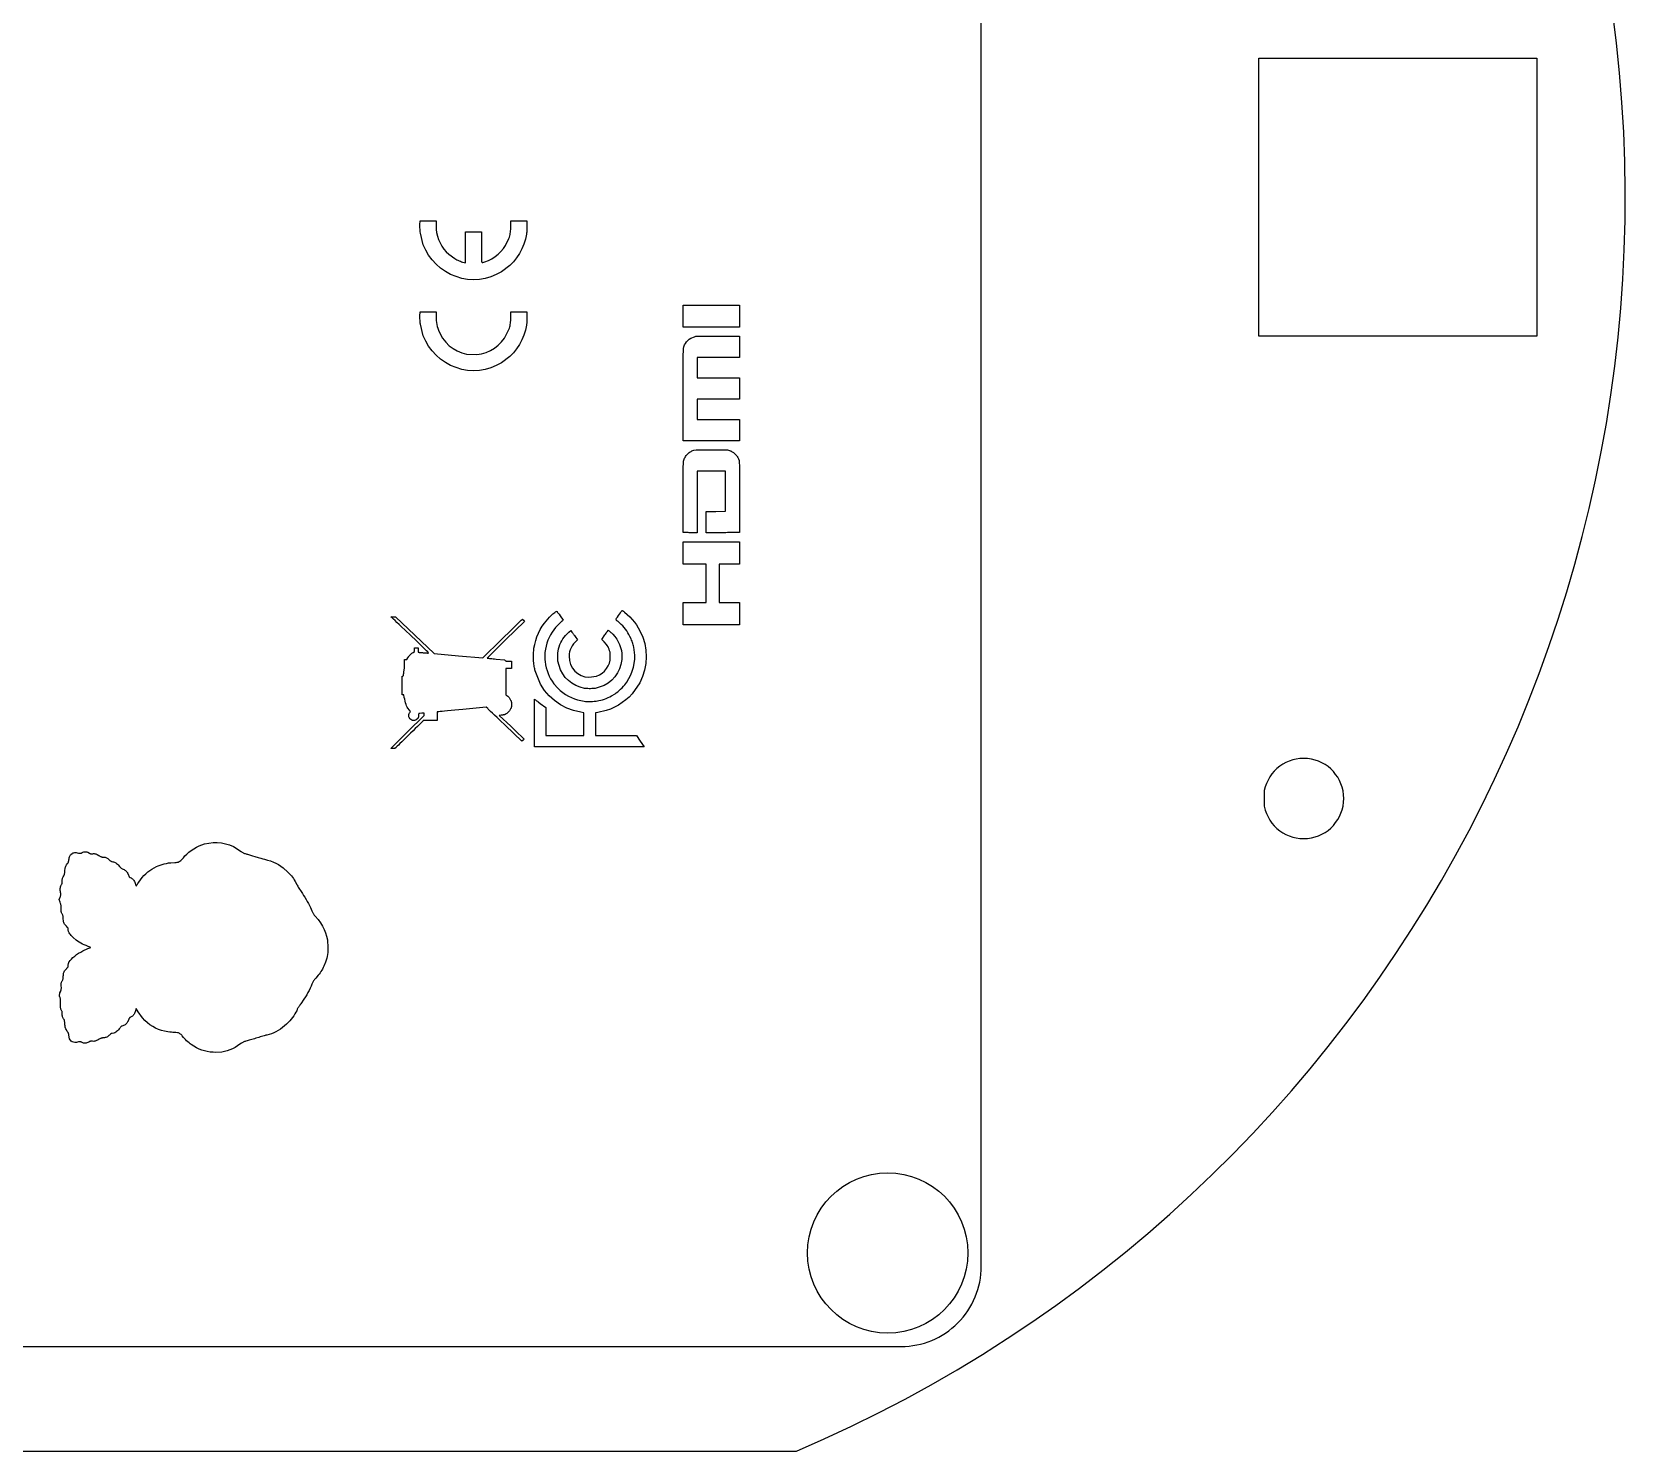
# Model space of a CAD drawing. Header units: millimetres. Extents: x -51 to 51, y -47 to 51.
# Drawn here: x -8.6 to 51, y -46.9 to 6.2 of the extents above; entities that cross this region are included whole.
import ezdxf

# ---------------------------------------------------------------- set-up
doc = ezdxf.new("R2010")
doc.units = ezdxf.units.MM
doc.layers.get('0').update_dxf_attribs({"linetype": 'CONTINUOUS'})

msp = doc.modelspace()

# ---------------------------------------------------------------- linework, layer by layer
msp.add_line((26.913, -40), (26.913, 39))
for points in [[(20, -46.915, 4.895741), (-20, -46.915)], [(-29.087, -40, 0.414214), (-26.087, -43), (23.913, -43, 0.414214), (26.913, -40), (26.913, 39, 0.414214), (23.913, 42), (-26.087, 42, 0.414214), (-29.087, 39)], [(37.5, -22.793, 10.146996), (37.5, -22.207)]]:
    msp.add_lwpolyline(points, format="xyb", close=True)
for points in [[(37.3, -5.2), (37.3, 5.2), (47.7, 5.2), (47.7, -5.2)], [(6.522, -1.058), (6.521, -1.097), (6.521, -1.132), (6.521, -1.165), (6.522, -1.195), (6.524, -1.224), (6.526, -1.25), (6.529, -1.276), (6.536, -1.324), (6.568, -1.461), (6.612, -1.591), (6.667, -1.715), (6.733, -1.833), (6.81, -1.944), (6.897, -2.047), (6.995, -2.141), (7.218, -2.304), (7.253, -2.323), (7.293, -2.344), (7.336, -2.364), (7.382, -2.384), (7.427, -2.402), (7.471, -2.419), (7.511, -2.433), (7.573, -2.449), (7.621, -2.457), (7.621, -1.296), (8.216, -1.296), (8.216, -1.875), (8.216, -2.071), (8.216, -2.218), (8.217, -2.324), (8.222, -2.394), (8.231, -2.435), (8.246, -2.452), (8.268, -2.452), (8.341, -2.427), (8.477, -2.374), (8.606, -2.308), (8.727, -2.23), (8.84, -2.14), (8.943, -2.04), (9.035, -1.929), (9.116, -1.81), (9.241, -1.549), (9.259, -1.498), (9.273, -1.451), (9.285, -1.406), (9.294, -1.362), (9.301, -1.317), (9.306, -1.269), (9.309, -1.217), (9.312, -1.092), (9.312, -0.892), (9.913, -0.892), (9.913, -1.102), (9.913, -1.141), (9.912, -1.18), (9.911, -1.218), (9.91, -1.255), (9.908, -1.289), (9.907, -1.32), (9.905, -1.347), (9.9, -1.386), (9.86, -1.577), (9.803, -1.761), (9.728, -1.939), (9.637, -2.109), (9.53, -2.27), (9.409, -2.42), (9.274, -2.558), (8.967, -2.793), (8.769, -2.901), (8.564, -2.985), (8.352, -3.045), (8.136, -3.081), (7.917, -3.093), (7.698, -3.081), (7.482, -3.044), (7.061, -2.898), (6.864, -2.789), (6.681, -2.661), (6.516, -2.515), (6.367, -2.352), (6.238, -2.175), (6.128, -1.984), (6.039, -1.783), (5.931, -1.351), (5.926, -1.307), (5.921, -1.257), (5.918, -1.204), (5.915, -1.149), (5.914, -1.096), (5.914, -1.046), (5.914, -1), (5.919, -0.933), (5.927, -0.892), (6.525, -0.892)], [(15.763, -4.871), (15.763, -4.05), (17.868, -4.05), (17.868, -4.871)], [(6.681, -6.067), (6.516, -5.92), (6.367, -5.758), (6.238, -5.58), (6.128, -5.39), (6.039, -5.188), (5.931, -4.757), (5.926, -4.712), (5.921, -4.662), (5.918, -4.609), (5.915, -4.555), (5.914, -4.501), (5.914, -4.451), (5.914, -4.406), (5.919, -4.339), (5.927, -4.297), (6.525, -4.297), (6.522, -4.463), (6.522, -4.545), (6.525, -4.622), (6.533, -4.696), (6.544, -4.768), (6.559, -4.839), (6.579, -4.908), (6.603, -4.977), (6.666, -5.118), (6.763, -5.283), (6.878, -5.431), (7.009, -5.56), (7.154, -5.67), (7.312, -5.759), (7.481, -5.827), (7.66, -5.872), (8.039, -5.891), (8.215, -5.865), (8.385, -5.816), (8.547, -5.746), (8.699, -5.655), (8.84, -5.545), (8.966, -5.419), (9.076, -5.278), (9.241, -4.955), (9.259, -4.903), (9.273, -4.856), (9.285, -4.812), (9.294, -4.768), (9.301, -4.723), (9.306, -4.675), (9.309, -4.622), (9.312, -4.497), (9.312, -4.297), (9.913, -4.297), (9.913, -4.507), (9.913, -4.546), (9.912, -4.586), (9.911, -4.624), (9.91, -4.661), (9.908, -4.695), (9.907, -4.726), (9.905, -4.753), (9.9, -4.792), (9.86, -4.982), (9.803, -5.167), (9.728, -5.345), (9.637, -5.515), (9.53, -5.675), (9.409, -5.825), (9.274, -5.963), (8.967, -6.199), (8.769, -6.307), (8.564, -6.39), (8.352, -6.45), (8.136, -6.487), (7.917, -6.499), (7.698, -6.486), (7.482, -6.45), (7.061, -6.303), (6.864, -6.195)], [(17.871, -6.004), (17.078, -6.006), (16.286, -6.007), (16.286, -6.763), (17.078, -6.764), (17.871, -6.766), (17.873, -7.162), (17.874, -7.558), (17.082, -7.559), (16.289, -7.561), (16.287, -7.94), (16.286, -8.32), (17.874, -8.32), (17.873, -8.718), (17.871, -9.118), (16.817, -9.12), (15.763, -9.121), (15.763, -7.417), (15.763, -7.06), (15.763, -6.744), (15.764, -6.468), (15.764, -6.233), (15.765, -6.038), (15.766, -5.885), (15.767, -5.773), (15.769, -5.672), (15.785, -5.601), (15.81, -5.535), (15.843, -5.473), (15.884, -5.416), (15.932, -5.364), (15.986, -5.318), (16.046, -5.28), (16.183, -5.225), (16.237, -5.21), (17.871, -5.21)], [(16.107, -12.557), (16.076, -12.557), (16.045, -12.557), (16.013, -12.556), (15.981, -12.556), (15.951, -12.555), (15.922, -12.554), (15.874, -12.553), (15.763, -12.549), (15.763, -11.253), (15.763, -10.98), (15.763, -10.738), (15.764, -10.527), (15.764, -10.348), (15.765, -10.199), (15.766, -10.082), (15.767, -9.996), (15.77, -9.915), (15.777, -9.879), (15.787, -9.842), (15.8, -9.807), (15.815, -9.772), (15.832, -9.739), (15.852, -9.706), (15.875, -9.674), (15.928, -9.614), (15.958, -9.586), (15.989, -9.56), (16.022, -9.537), (16.055, -9.517), (16.09, -9.499), (16.126, -9.485), (16.163, -9.473), (16.241, -9.457), (16.259, -9.455), (16.289, -9.454), (16.331, -9.453), (16.386, -9.452), (16.453, -9.452), (16.532, -9.451), (16.625, -9.451), (16.851, -9.452), (17.016, -9.452), (17.145, -9.453), (17.243, -9.453), (17.315, -9.454), (17.365, -9.456), (17.4, -9.458), (17.424, -9.46), (17.458, -9.468), (17.489, -9.478), (17.519, -9.488), (17.546, -9.5), (17.573, -9.513), (17.598, -9.527), (17.623, -9.544), (17.647, -9.562), (17.696, -9.605), (17.72, -9.629), (17.742, -9.655), (17.763, -9.681), (17.782, -9.709), (17.8, -9.738), (17.816, -9.767), (17.83, -9.798), (17.853, -9.86), (17.856, -9.876), (17.859, -9.903), (17.861, -9.953), (17.862, -10.033), (17.863, -10.153), (17.864, -10.323), (17.865, -10.552), (17.866, -11.224), (17.868, -12.549), (17.605, -12.553), (17.552, -12.554), (17.491, -12.554), (17.423, -12.555), (17.351, -12.556), (17.276, -12.556), (17.199, -12.557), (17.124, -12.557), (16.982, -12.557), (16.622, -12.557), (16.623, -12.158), (16.625, -11.759), (16.984, -11.758), (17.345, -11.756), (17.345, -10.251), (16.286, -10.251), (16.286, -12.557), (16.135, -12.557)], [(17.868, -12.9), (17.868, -13.739), (17.112, -13.739), (17.112, -15.173), (17.868, -15.173), (17.868, -16), (15.763, -16), (15.763, -15.173), (16.622, -15.173), (16.622, -13.739), (15.763, -13.739), (15.763, -12.9)], [(11.93, -19.274), (11.662, -19.213), (11.407, -19.119), (11.169, -18.993), (10.949, -18.839), (10.751, -18.658), (10.576, -18.454), (10.428, -18.228), (10.223, -17.721), (10.215, -17.688), (10.206, -17.651), (10.198, -17.611), (10.191, -17.568), (10.183, -17.524), (10.176, -17.479), (10.17, -17.434), (10.159, -17.346), (10.157, -17.313), (10.156, -17.267), (10.157, -17.213), (10.158, -17.153), (10.161, -17.091), (10.165, -17.029), (10.169, -16.97), (10.179, -16.878), (10.206, -16.733), (10.244, -16.59), (10.291, -16.45), (10.348, -16.314), (10.413, -16.183), (10.488, -16.057), (10.572, -15.936), (10.763, -15.713), (10.804, -15.672), (10.845, -15.633), (10.884, -15.598), (10.921, -15.566), (10.954, -15.539), (10.983, -15.518), (11.006, -15.503), (11.031, -15.496), (11.034, -15.5), (11.042, -15.509), (11.052, -15.523), (11.065, -15.54), (11.08, -15.561), (11.098, -15.584), (11.117, -15.61), (11.158, -15.666), (11.276, -15.826), (11.231, -15.863), (11.221, -15.871), (11.208, -15.883), (11.192, -15.897), (11.174, -15.914), (11.154, -15.933), (11.133, -15.953), (11.111, -15.974), (11.067, -16.018), (10.99, -16.101), (10.919, -16.188), (10.854, -16.28), (10.796, -16.375), (10.745, -16.475), (10.7, -16.58), (10.662, -16.688), (10.605, -16.918), (10.597, -16.971), (10.591, -17.033), (10.588, -17.1), (10.586, -17.17), (10.587, -17.241), (10.59, -17.312), (10.595, -17.379), (10.611, -17.497), (10.637, -17.609), (10.669, -17.718), (10.707, -17.823), (10.752, -17.924), (10.803, -18.022), (10.861, -18.115), (10.924, -18.205), (11.071, -18.374), (11.163, -18.459), (11.259, -18.537), (11.361, -18.607), (11.467, -18.67), (11.578, -18.725), (11.692, -18.771), (11.81, -18.81), (12.055, -18.861), (12.105, -18.866), (12.164, -18.869), (12.229, -18.869), (12.298, -18.868), (12.367, -18.866), (12.436, -18.861), (12.5, -18.855), (12.607, -18.839), (12.678, -18.823), (12.748, -18.803), (12.818, -18.78), (12.886, -18.755), (12.953, -18.726), (13.019, -18.695), (13.084, -18.661), (13.211, -18.585), (13.259, -18.55), (13.311, -18.509), (13.366, -18.461), (13.421, -18.41), (13.476, -18.356), (13.528, -18.301), (13.575, -18.247), (13.652, -18.147), (13.734, -18.015), (13.803, -17.878), (13.859, -17.736), (13.902, -17.591), (13.931, -17.444), (13.947, -17.294), (13.949, -17.143), (13.913, -16.841), (13.902, -16.793), (13.891, -16.748), (13.879, -16.705), (13.865, -16.663), (13.85, -16.62), (13.833, -16.577), (13.814, -16.533), (13.768, -16.436), (13.731, -16.366), (13.691, -16.297), (13.648, -16.231), (13.601, -16.167), (13.552, -16.105), (13.499, -16.046), (13.443, -15.989), (13.324, -15.883), (13.309, -15.871), (13.296, -15.859), (13.283, -15.848), (13.272, -15.838), (13.262, -15.829), (13.254, -15.821), (13.248, -15.814), (13.243, -15.806), (13.251, -15.79), (13.271, -15.757), (13.301, -15.711), (13.337, -15.658), (13.375, -15.604), (13.412, -15.552), (13.444, -15.509), (13.479, -15.468), (13.482, -15.469), (13.487, -15.471), (13.494, -15.476), (13.502, -15.481), (13.512, -15.488), (13.523, -15.496), (13.535, -15.505), (13.56, -15.525), (13.665, -15.613), (13.762, -15.705), (13.852, -15.8), (13.935, -15.9), (14.01, -16.003), (14.08, -16.111), (14.142, -16.223), (14.248, -16.463), (14.322, -16.706), (14.365, -16.953), (14.378, -17.203), (14.362, -17.453), (14.315, -17.698), (14.241, -17.938), (14.138, -18.168), (13.85, -18.589), (13.738, -18.706), (13.614, -18.815), (13.481, -18.915), (13.34, -19.005), (13.193, -19.085), (13.041, -19.153), (12.886, -19.209), (12.574, -19.279), (12.477, -19.292), (12.477, -20.144), (13.245, -20.146), (14.012, -20.149), (14.156, -20.361), (14.3, -20.572), (10.195, -20.572), (10.195, -19.678), (10.195, -19.518), (10.195, -19.367), (10.196, -19.228), (10.196, -19.104), (10.197, -18.996), (10.198, -18.907), (10.198, -18.841), (10.2, -18.785), (10.205, -18.787), (10.216, -18.795), (10.232, -18.806), (10.253, -18.822), (10.279, -18.841), (10.309, -18.862), (10.342, -18.887), (10.415, -18.941), (10.624, -19.097), (10.624, -20.144), (12.049, -20.144), (12.049, -19.292)], [(8.559, -19.243), (8.505, -19.192), (8.468, -19.157), (8.448, -19.138), (8.397, -19.088), (7.523, -19.17), (7.216, -19.198), (7.076, -19.211), (6.95, -19.223), (6.838, -19.234), (6.745, -19.243), (6.673, -19.25), (6.624, -19.254), (6.601, -19.257), (6.555, -19.263), (6.555, -19.585), (6.315, -19.585), (6.21, -19.584), (6.17, -19.584), (6.138, -19.583), (6.113, -19.582), (6.094, -19.58), (6.081, -19.578), (6.073, -19.576), (6.07, -19.573), (6.037, -19.6), (5.999, -19.634), (5.949, -19.681), (5.889, -19.739), (5.819, -19.807), (5.74, -19.883), (5.656, -19.965), (5.566, -20.053), (5.389, -20.227), (5.308, -20.307), (5.233, -20.38), (5.167, -20.445), (5.111, -20.5), (5.066, -20.543), (5.035, -20.573), (5.018, -20.589), (4.971, -20.631), (4.897, -20.628), (4.822, -20.625), (5.447, -20.011), (6.073, -19.397), (6.073, -19.307), (5.981, -19.314), (5.914, -19.319), (5.893, -19.322), (5.878, -19.326), (5.869, -19.332), (5.864, -19.342), (5.861, -19.355), (5.861, -19.373), (5.861, -19.396), (5.86, -19.429), (5.859, -19.442), (5.857, -19.453), (5.854, -19.463), (5.851, -19.473), (5.846, -19.483), (5.84, -19.493), (5.832, -19.504), (5.778, -19.557), (5.745, -19.573), (5.711, -19.582), (5.676, -19.585), (5.64, -19.58), (5.606, -19.569), (5.574, -19.55), (5.545, -19.525), (5.509, -19.471), (5.499, -19.442), (5.494, -19.412), (5.494, -19.383), (5.498, -19.353), (5.508, -19.324), (5.523, -19.297), (5.543, -19.272), (5.563, -19.251), (5.517, -19.199), (5.464, -19.126), (5.439, -19.081), (5.416, -19.032), (5.395, -18.978), (5.375, -18.919), (5.357, -18.857), (5.342, -18.79), (5.328, -18.72), (5.311, -18.619), (5.245, -18.619), (5.245, -17.919), (5.269, -17.919), (5.281, -17.917), (5.285, -17.916), (5.289, -17.913), (5.291, -17.909), (5.294, -17.903), (5.295, -17.896), (5.297, -17.887), (5.299, -17.876), (5.302, -17.854), (5.304, -17.839), (5.306, -17.822), (5.309, -17.802), (5.311, -17.782), (5.314, -17.76), (5.317, -17.738), (5.32, -17.716), (5.327, -17.662), (5.33, -17.634), (5.332, -17.605), (5.333, -17.575), (5.334, -17.545), (5.335, -17.513), (5.335, -17.481), (5.335, -17.448), (5.332, -17.297), (5.428, -17.297), (5.46, -17.238), (5.495, -17.184), (5.516, -17.158), (5.538, -17.132), (5.561, -17.107), (5.585, -17.085), (5.608, -17.065), (5.632, -17.048), (5.654, -17.035), (5.708, -17.007), (5.708, -16.864), (5.846, -16.864), (5.846, -16.947), (5.847, -16.979), (5.847, -16.993), (5.848, -17.004), (5.85, -17.014), (5.851, -17.021), (5.853, -17.027), (5.855, -17.03), (5.857, -17.031), (5.871, -17.032), (5.886, -17.033), (5.904, -17.035), (5.926, -17.037), (5.951, -17.039), (5.978, -17.041), (6.007, -17.044), (6.038, -17.047), (6.099, -17.052), (6.128, -17.054), (6.154, -17.056), (6.178, -17.057), (6.198, -17.058), (6.215, -17.059), (6.227, -17.059), (6.234, -17.059), (6.227, -17.04), (6.203, -17.013), (6.161, -16.97), (6.099, -16.908), (6.014, -16.825), (5.901, -16.717), (5.759, -16.582), (5.584, -16.415), (5.347, -16.19), (5.239, -16.087), (5.141, -15.994), (5.055, -15.912), (4.982, -15.843), (4.926, -15.79), (4.888, -15.754), (4.869, -15.737), (4.828, -15.699), (4.913, -15.702), (4.997, -15.705), (5.722, -16.393), (6.447, -17.081), (7.354, -17.16), (8.262, -17.238), (8.286, -17.216), (8.339, -17.164), (8.396, -17.108), (8.47, -17.036), (8.559, -16.948), (8.662, -16.848), (8.775, -16.737), (8.897, -16.617), (9.025, -16.491), (9.274, -16.247), (9.386, -16.138), (9.486, -16.04), (9.573, -15.955), (9.644, -15.885), (9.698, -15.833), (9.733, -15.801), (9.745, -15.79), (9.749, -15.793), (9.752, -15.796), (9.757, -15.8), (9.761, -15.805), (9.767, -15.811), (9.773, -15.817), (9.779, -15.824), (9.785, -15.831), (9.821, -15.873), (9.123, -16.557), (8.881, -16.796), (8.773, -16.903), (8.676, -16.999), (8.593, -17.083), (8.525, -17.151), (8.474, -17.203), (8.443, -17.236), (8.433, -17.248), (8.456, -17.252), (8.481, -17.255), (8.513, -17.259), (8.553, -17.263), (8.598, -17.267), (8.649, -17.272), (8.703, -17.277), (8.76, -17.282), (9.08, -17.307), (9.107, -17.337), (9.123, -17.352), (9.13, -17.358), (9.139, -17.361), (9.15, -17.364), (9.164, -17.365), (9.183, -17.366), (9.207, -17.366), (9.238, -17.366), (9.341, -17.366), (9.341, -17.633), (9.125, -17.633), (9.125, -18.618), (9.167, -18.647), (9.205, -18.677), (9.222, -18.693), (9.238, -18.71), (9.254, -18.728), (9.268, -18.748), (9.281, -18.769), (9.294, -18.792), (9.306, -18.816), (9.321, -18.85), (9.327, -18.864), (9.33, -18.879), (9.333, -18.894), (9.335, -18.911), (9.336, -18.931), (9.336, -18.954), (9.336, -18.983), (9.336, -19.037), (9.335, -19.057), (9.333, -19.074), (9.33, -19.089), (9.326, -19.103), (9.321, -19.117), (9.314, -19.133), (9.305, -19.151), (9.267, -19.215), (9.245, -19.243), (9.22, -19.27), (9.194, -19.294), (9.165, -19.316), (9.135, -19.335), (9.104, -19.352), (9.072, -19.365), (9.053, -19.37), (9.041, -19.373), (9.028, -19.376), (9.015, -19.378), (9, -19.38), (8.986, -19.382), (8.971, -19.384), (8.957, -19.386), (8.883, -19.393), (9.309, -19.797), (9.46, -19.94), (9.529, -20.006), (9.592, -20.066), (9.695, -20.164), (9.732, -20.2), (9.758, -20.225), (9.772, -20.239), (9.808, -20.275), (9.769, -20.316), (9.728, -20.355), (9.114, -19.771), (8.897, -19.565), (8.798, -19.471), (8.707, -19.385), (8.626, -19.308)], [(11.631, -16.317), (11.645, -16.336), (11.66, -16.357), (11.675, -16.379), (11.692, -16.401), (11.724, -16.445), (11.808, -16.56), (11.716, -16.653), (11.659, -16.718), (11.61, -16.787), (11.569, -16.859), (11.536, -16.934), (11.513, -17.012), (11.498, -17.092), (11.491, -17.174), (11.506, -17.34), (11.551, -17.488), (11.621, -17.619), (11.712, -17.732), (11.822, -17.826), (11.947, -17.897), (12.083, -17.944), (12.227, -17.965), (12.524, -17.922), (12.634, -17.874), (12.734, -17.809), (12.822, -17.731), (12.898, -17.64), (12.959, -17.54), (13.004, -17.432), (13.033, -17.319), (13.035, -17.084), (13.024, -17.025), (13.011, -16.97), (12.994, -16.919), (12.973, -16.87), (12.949, -16.823), (12.921, -16.777), (12.888, -16.733), (12.808, -16.643), (12.715, -16.55), (12.833, -16.381), (12.854, -16.35), (12.874, -16.321), (12.893, -16.295), (12.91, -16.271), (12.925, -16.25), (12.937, -16.232), (12.946, -16.219), (12.955, -16.207), (12.96, -16.208), (12.971, -16.214), (12.987, -16.226), (13.007, -16.242), (13.03, -16.261), (13.055, -16.284), (13.081, -16.308), (13.133, -16.358), (13.209, -16.444), (13.276, -16.537), (13.333, -16.636), (13.382, -16.741), (13.42, -16.85), (13.448, -16.963), (13.465, -17.076), (13.465, -17.305), (13.434, -17.482), (13.378, -17.649), (13.301, -17.805), (13.203, -17.946), (13.086, -18.072), (12.952, -18.18), (12.802, -18.268), (12.465, -18.379), (12.429, -18.384), (12.386, -18.388), (12.34, -18.39), (12.291, -18.392), (12.241, -18.392), (12.192, -18.39), (12.146, -18.388), (12.07, -18.379), (11.902, -18.337), (11.744, -18.273), (11.599, -18.19), (11.467, -18.088), (11.352, -17.97), (11.253, -17.838), (11.172, -17.692), (11.074, -17.367), (11.069, -17.325), (11.066, -17.275), (11.066, -17.221), (11.067, -17.164), (11.071, -17.105), (11.076, -17.048), (11.082, -16.993), (11.099, -16.902), (11.123, -16.821), (11.152, -16.743), (11.185, -16.668), (11.223, -16.596), (11.265, -16.527), (11.312, -16.461), (11.364, -16.398), (11.48, -16.283), (11.558, -16.215), (11.599, -16.272), (11.607, -16.284)], [(-7.429, -29.191), (-7.428, -29.143), (-7.427, -29.105), (-7.423, -29.07), (-7.417, -29.037), (-7.408, -29.007), (-7.396, -28.979), (-7.38, -28.951), (-7.361, -28.924), (-7.31, -28.868), (-7.292, -28.85), (-7.277, -28.835), (-7.266, -28.821), (-7.257, -28.807), (-7.251, -28.794), (-7.246, -28.78), (-7.244, -28.765), (-7.242, -28.728), (-7.242, -28.709), (-7.24, -28.691), (-7.237, -28.675), (-7.232, -28.659), (-7.225, -28.643), (-7.216, -28.626), (-7.204, -28.607), (-7.171, -28.563), (-7.122, -28.506), (-7.066, -28.45), (-7.003, -28.395), (-6.933, -28.342), (-6.858, -28.291), (-6.778, -28.243), (-6.694, -28.198), (-6.513, -28.117), (-6.397, -28.072), (-6.503, -28.033), (-6.576, -28.005), (-6.645, -27.975), (-6.711, -27.944), (-6.774, -27.91), (-6.835, -27.874), (-6.893, -27.835), (-6.948, -27.794), (-7.055, -27.704), (-7.098, -27.663), (-7.134, -27.625), (-7.165, -27.591), (-7.19, -27.559), (-7.21, -27.528), (-7.224, -27.5), (-7.234, -27.472), (-7.242, -27.418), (-7.243, -27.4), (-7.244, -27.383), (-7.247, -27.368), (-7.251, -27.355), (-7.258, -27.342), (-7.267, -27.328), (-7.278, -27.314), (-7.31, -27.282), (-7.337, -27.253), (-7.361, -27.226), (-7.38, -27.198), (-7.396, -27.171), (-7.408, -27.142), (-7.417, -27.112), (-7.423, -27.079), (-7.428, -27.005), (-7.428, -26.98), (-7.429, -26.957), (-7.432, -26.936), (-7.435, -26.916), (-7.439, -26.897), (-7.445, -26.878), (-7.452, -26.859), (-7.47, -26.819), (-7.481, -26.797), (-7.49, -26.777), (-7.497, -26.758), (-7.503, -26.739), (-7.506, -26.72), (-7.508, -26.698), (-7.509, -26.674), (-7.509, -26.613), (-7.509, -26.582), (-7.509, -26.554), (-7.51, -26.528), (-7.513, -26.504), (-7.517, -26.48), (-7.522, -26.457), (-7.528, -26.433), (-7.546, -26.382), (-7.585, -26.276), (-7.548, -26.186), (-7.538, -26.162), (-7.53, -26.14), (-7.525, -26.122), (-7.521, -26.105), (-7.52, -26.09), (-7.52, -26.074), (-7.522, -26.057), (-7.531, -26.018), (-7.538, -25.981), (-7.543, -25.944), (-7.544, -25.907), (-7.543, -25.87), (-7.538, -25.834), (-7.531, -25.8), (-7.522, -25.769), (-7.495, -25.717), (-7.487, -25.705), (-7.48, -25.694), (-7.475, -25.683), (-7.471, -25.672), (-7.468, -25.661), (-7.466, -25.65), (-7.466, -25.639), (-7.468, -25.614), (-7.471, -25.59), (-7.471, -25.563), (-7.468, -25.536), (-7.464, -25.508), (-7.457, -25.481), (-7.449, -25.455), (-7.439, -25.432), (-7.414, -25.395), (-7.406, -25.385), (-7.399, -25.373), (-7.394, -25.36), (-7.388, -25.344), (-7.384, -25.326), (-7.38, -25.305), (-7.377, -25.281), (-7.372, -25.221), (-7.369, -25.177), (-7.363, -25.136), (-7.357, -25.1), (-7.348, -25.066), (-7.337, -25.035), (-7.323, -25.006), (-7.308, -24.979), (-7.267, -24.927), (-7.259, -24.917), (-7.251, -24.906), (-7.245, -24.894), (-7.239, -24.88), (-7.234, -24.865), (-7.229, -24.849), (-7.226, -24.831), (-7.22, -24.791), (-7.215, -24.752), (-7.208, -24.718), (-7.2, -24.686), (-7.189, -24.657), (-7.176, -24.632), (-7.161, -24.609), (-7.143, -24.589), (-7.102, -24.556), (-7.08, -24.545), (-7.056, -24.536), (-7.03, -24.529), (-7.002, -24.525), (-6.973, -24.523), (-6.943, -24.524), (-6.914, -24.527), (-6.857, -24.541), (-6.843, -24.545), (-6.83, -24.548), (-6.818, -24.55), (-6.805, -24.549), (-6.793, -24.548), (-6.779, -24.544), (-6.764, -24.539), (-6.726, -24.522), (-6.695, -24.509), (-6.664, -24.5), (-6.634, -24.494), (-6.603, -24.493), (-6.573, -24.495), (-6.543, -24.501), (-6.513, -24.512), (-6.452, -24.544), (-6.437, -24.554), (-6.423, -24.562), (-6.41, -24.568), (-6.399, -24.572), (-6.388, -24.574), (-6.378, -24.575), (-6.368, -24.575), (-6.348, -24.57), (-6.325, -24.564), (-6.3, -24.561), (-6.274, -24.562), (-6.246, -24.566), (-6.216, -24.573), (-6.186, -24.584), (-6.156, -24.598), (-6.094, -24.634), (-6.075, -24.647), (-6.057, -24.658), (-6.039, -24.667), (-6.023, -24.675), (-6.007, -24.681), (-5.991, -24.686), (-5.976, -24.689), (-5.944, -24.691), (-5.914, -24.692), (-5.887, -24.695), (-5.861, -24.7), (-5.836, -24.708), (-5.812, -24.719), (-5.788, -24.732), (-5.764, -24.748), (-5.715, -24.791), (-5.698, -24.806), (-5.683, -24.819), (-5.668, -24.83), (-5.653, -24.84), (-5.638, -24.847), (-5.623, -24.854), (-5.607, -24.858), (-5.573, -24.865), (-5.545, -24.87), (-5.517, -24.879), (-5.49, -24.892), (-5.462, -24.908), (-5.434, -24.928), (-5.407, -24.951), (-5.379, -24.977), (-5.327, -25.04), (-5.315, -25.055), (-5.302, -25.069), (-5.289, -25.083), (-5.274, -25.095), (-5.259, -25.107), (-5.242, -25.118), (-5.225, -25.128), (-5.186, -25.147), (-5.155, -25.162), (-5.126, -25.179), (-5.099, -25.198), (-5.075, -25.22), (-5.054, -25.244), (-5.035, -25.271), (-5.017, -25.301), (-4.989, -25.37), (-4.982, -25.388), (-4.975, -25.405), (-4.967, -25.418), (-4.959, -25.43), (-4.95, -25.441), (-4.939, -25.45), (-4.926, -25.458), (-4.895, -25.474), (-4.87, -25.487), (-4.846, -25.504), (-4.824, -25.524), (-4.803, -25.547), (-4.784, -25.572), (-4.767, -25.601), (-4.751, -25.631), (-4.727, -25.699), (-4.724, -25.712), (-4.721, -25.724), (-4.718, -25.735), (-4.715, -25.746), (-4.712, -25.754), (-4.709, -25.761), (-4.707, -25.767), (-4.704, -25.771), (-4.701, -25.769), (-4.696, -25.762), (-4.688, -25.752), (-4.678, -25.738), (-4.665, -25.722), (-4.652, -25.702), (-4.637, -25.68), (-4.604, -25.631), (-4.541, -25.541), (-4.476, -25.458), (-4.41, -25.382), (-4.342, -25.313), (-4.27, -25.249), (-4.196, -25.191), (-4.118, -25.139), (-3.948, -25.047), (-3.878, -25.017), (-3.805, -24.99), (-3.728, -24.966), (-3.649, -24.945), (-3.569, -24.927), (-3.488, -24.913), (-3.408, -24.903), (-3.251, -24.894), (-3.208, -24.892), (-3.168, -24.886), (-3.131, -24.877), (-3.097, -24.863), (-3.064, -24.845), (-3.032, -24.821), (-3.001, -24.793), (-2.938, -24.718), (-2.88, -24.648), (-2.81, -24.577), (-2.729, -24.509), (-2.64, -24.443), (-2.546, -24.382), (-2.447, -24.325), (-2.346, -24.276), (-2.145, -24.202), (-1.986, -24.166), (-1.827, -24.147), (-1.67, -24.144), (-1.514, -24.159), (-1.361, -24.19), (-1.21, -24.238), (-1.062, -24.302), (-0.778, -24.48), (-0.757, -24.496), (-0.736, -24.511), (-0.715, -24.523), (-0.694, -24.535), (-0.673, -24.545), (-0.652, -24.553), (-0.63, -24.561), (-0.584, -24.573), (-0.562, -24.578), (-0.535, -24.584), (-0.503, -24.593), (-0.468, -24.603), (-0.429, -24.615), (-0.388, -24.628), (-0.347, -24.641), (-0.263, -24.669), (-0.222, -24.683), (-0.179, -24.698), (-0.134, -24.712), (-0.089, -24.725), (-0.045, -24.738), (-0.003, -24.75), (0.035, -24.76), (0.099, -24.775), (0.215, -24.804), (0.325, -24.837), (0.429, -24.877), (0.528, -24.922), (0.622, -24.974), (0.713, -25.032), (0.802, -25.098), (0.972, -25.251), (1.019, -25.3), (1.063, -25.349), (1.104, -25.397), (1.142, -25.446), (1.178, -25.496), (1.212, -25.547), (1.245, -25.6), (1.306, -25.712), (1.322, -25.742), (1.341, -25.777), (1.363, -25.815), (1.387, -25.855), (1.412, -25.896), (1.439, -25.938), (1.465, -25.98), (1.517, -26.056), (1.563, -26.125), (1.609, -26.197), (1.654, -26.273), (1.698, -26.349), (1.74, -26.426), (1.779, -26.502), (1.815, -26.575), (1.871, -26.708), (1.88, -26.729), (1.891, -26.75), (1.903, -26.773), (1.916, -26.795), (1.931, -26.818), (1.946, -26.84), (1.962, -26.862), (1.995, -26.902), (2.1, -27.025), (2.191, -27.148), (2.268, -27.271), (2.332, -27.396), (2.383, -27.523), (2.422, -27.654), (2.449, -27.791), (2.469, -28.083), (2.467, -28.172), (2.463, -28.255), (2.455, -28.333), (2.443, -28.407), (2.427, -28.479), (2.407, -28.551), (2.383, -28.622), (2.319, -28.772), (2.292, -28.828), (2.265, -28.879), (2.237, -28.928), (2.209, -28.974), (2.178, -29.02), (2.144, -29.067), (2.106, -29.115), (2.015, -29.223), (1.994, -29.248), (1.974, -29.273), (1.955, -29.298), (1.937, -29.323), (1.921, -29.349), (1.906, -29.373), (1.892, -29.397), (1.871, -29.442), (1.839, -29.521), (1.803, -29.6), (1.765, -29.679), (1.723, -29.759), (1.678, -29.84), (1.628, -29.922), (1.574, -30.007), (1.453, -30.185), (1.433, -30.212), (1.414, -30.24), (1.395, -30.267), (1.378, -30.293), (1.363, -30.318), (1.35, -30.34), (1.339, -30.359), (1.326, -30.385), (1.304, -30.44), (1.275, -30.499), (1.239, -30.561), (1.197, -30.626), (1.15, -30.691), (1.099, -30.756), (1.044, -30.821), (0.926, -30.942), (0.851, -31.009), (0.774, -31.071), (0.694, -31.128), (0.612, -31.179), (0.528, -31.225), (0.442, -31.265), (0.356, -31.3), (0.18, -31.351), (0.154, -31.357), (0.12, -31.366), (0.08, -31.377), (0.036, -31.39), (-0.013, -31.404), (-0.064, -31.419), (-0.116, -31.435), (-0.221, -31.469), (-0.273, -31.485), (-0.325, -31.502), (-0.376, -31.517), (-0.425, -31.532), (-0.47, -31.546), (-0.512, -31.558), (-0.548, -31.569), (-0.601, -31.582), (-0.625, -31.589), (-0.649, -31.596), (-0.671, -31.605), (-0.694, -31.615), (-0.717, -31.627), (-0.741, -31.64), (-0.765, -31.656), (-0.819, -31.693), (-0.909, -31.757), (-1.002, -31.814), (-1.098, -31.863), (-1.195, -31.904), (-1.295, -31.938), (-1.397, -31.965), (-1.501, -31.984), (-1.717, -31.999), (-1.828, -31.995), (-1.937, -31.985), (-2.042, -31.968), (-2.145, -31.943), (-2.246, -31.911), (-2.345, -31.872), (-2.444, -31.825), (-2.641, -31.707), (-2.681, -31.678), (-2.723, -31.644), (-2.768, -31.605), (-2.814, -31.563), (-2.857, -31.521), (-2.898, -31.48), (-2.933, -31.441), (-2.981, -31.378), (-2.997, -31.355), (-3.017, -31.334), (-3.04, -31.315), (-3.066, -31.299), (-3.095, -31.284), (-3.125, -31.272), (-3.156, -31.264), (-3.22, -31.256), (-3.27, -31.255), (-3.326, -31.251), (-3.387, -31.245), (-3.449, -31.238), (-3.513, -31.228), (-3.577, -31.217), (-3.638, -31.205), (-3.749, -31.177), (-3.866, -31.138), (-3.978, -31.09), (-4.085, -31.032), (-4.186, -30.966), (-4.283, -30.889), (-4.375, -30.803), (-4.463, -30.707), (-4.628, -30.483), (-4.705, -30.36), (-4.726, -30.441), (-4.736, -30.478), (-4.749, -30.512), (-4.764, -30.544), (-4.781, -30.573), (-4.8, -30.599), (-4.821, -30.622), (-4.843, -30.642), (-4.893, -30.672), (-4.91, -30.68), (-4.924, -30.688), (-4.937, -30.696), (-4.947, -30.705), (-4.957, -30.715), (-4.964, -30.725), (-4.971, -30.737), (-4.982, -30.765), (-4.986, -30.777), (-4.991, -30.79), (-4.996, -30.804), (-5.002, -30.818), (-5.008, -30.832), (-5.015, -30.845), (-5.022, -30.858), (-5.035, -30.882), (-5.049, -30.901), (-5.068, -30.921), (-5.092, -30.942), (-5.118, -30.962), (-5.145, -30.981), (-5.172, -30.996), (-5.197, -31.009), (-5.239, -31.02), (-5.244, -31.021), (-5.25, -31.023), (-5.257, -31.028), (-5.264, -31.033), (-5.272, -31.04), (-5.28, -31.048), (-5.288, -31.056), (-5.303, -31.076), (-5.334, -31.119), (-5.367, -31.157), (-5.4, -31.191), (-5.434, -31.221), (-5.468, -31.245), (-5.502, -31.264), (-5.536, -31.278), (-5.602, -31.29), (-5.612, -31.291), (-5.623, -31.293), (-5.634, -31.296), (-5.646, -31.301), (-5.657, -31.308), (-5.669, -31.316), (-5.681, -31.325), (-5.706, -31.349), (-5.731, -31.372), (-5.755, -31.393), (-5.78, -31.41), (-5.806, -31.425), (-5.832, -31.437), (-5.859, -31.447), (-5.887, -31.453), (-5.946, -31.459), (-5.963, -31.459), (-5.979, -31.461), (-5.995, -31.464), (-6.011, -31.468), (-6.027, -31.474), (-6.042, -31.48), (-6.058, -31.489), (-6.093, -31.509), (-6.124, -31.529), (-6.154, -31.545), (-6.183, -31.559), (-6.212, -31.57), (-6.24, -31.578), (-6.267, -31.583), (-6.292, -31.585), (-6.339, -31.58), (-6.352, -31.577), (-6.365, -31.575), (-6.378, -31.575), (-6.391, -31.577), (-6.405, -31.581), (-6.42, -31.586), (-6.438, -31.593), (-6.479, -31.614), (-6.513, -31.631), (-6.543, -31.643), (-6.57, -31.652), (-6.595, -31.657), (-6.619, -31.659), (-6.643, -31.656), (-6.667, -31.65), (-6.722, -31.626), (-6.741, -31.617), (-6.757, -31.61), (-6.771, -31.605), (-6.785, -31.601), (-6.798, -31.6), (-6.812, -31.6), (-6.827, -31.601), (-6.864, -31.609), (-6.932, -31.622), (-6.994, -31.625), (-7.048, -31.617), (-7.094, -31.6), (-7.134, -31.572), (-7.166, -31.534), (-7.191, -31.486), (-7.22, -31.359), (-7.223, -31.337), (-7.227, -31.316), (-7.231, -31.298), (-7.236, -31.281), (-7.242, -31.266), (-7.249, -31.251), (-7.257, -31.238), (-7.278, -31.211), (-7.297, -31.185), (-7.314, -31.156), (-7.33, -31.123), (-7.343, -31.087), (-7.355, -31.049), (-7.364, -31.009), (-7.371, -30.968), (-7.377, -30.885), (-7.377, -30.862), (-7.378, -30.842), (-7.38, -30.824), (-7.383, -30.809), (-7.386, -30.797), (-7.39, -30.786), (-7.396, -30.776), (-7.409, -30.76), (-7.422, -30.745), (-7.434, -30.724), (-7.444, -30.699), (-7.454, -30.671), (-7.461, -30.64), (-7.466, -30.61), (-7.469, -30.58), (-7.467, -30.527), (-7.465, -30.517), (-7.465, -30.507), (-7.466, -30.496), (-7.468, -30.486), (-7.472, -30.475), (-7.476, -30.464), (-7.482, -30.453), (-7.499, -30.429), (-7.51, -30.41), (-7.52, -30.387), (-7.527, -30.361), (-7.533, -30.329), (-7.536, -30.292), (-7.537, -30.249), (-7.536, -30.199), (-7.529, -30.075), (-7.528, -30.063), (-7.529, -30.05), (-7.53, -30.036), (-7.532, -30.021), (-7.534, -30.006), (-7.538, -29.99), (-7.542, -29.975), (-7.551, -29.948), (-7.56, -29.924), (-7.566, -29.901), (-7.569, -29.877), (-7.57, -29.854), (-7.567, -29.829), (-7.562, -29.802), (-7.554, -29.773), (-7.527, -29.705), (-7.52, -29.687), (-7.513, -29.669), (-7.508, -29.651), (-7.505, -29.634), (-7.503, -29.615), (-7.502, -29.595), (-7.502, -29.572), (-7.505, -29.52), (-7.508, -29.49), (-7.509, -29.464), (-7.509, -29.442), (-7.508, -29.422), (-7.504, -29.404), (-7.499, -29.387), (-7.493, -29.369), (-7.472, -29.327), (-7.461, -29.307), (-7.452, -29.288), (-7.445, -29.269), (-7.439, -29.251), (-7.435, -29.232), (-7.432, -29.212)]]:
    msp.add_lwpolyline(points, close=True)
msp.add_circle((23.413, -39.5), 3)

doc.saveas('drawing.dxf')
